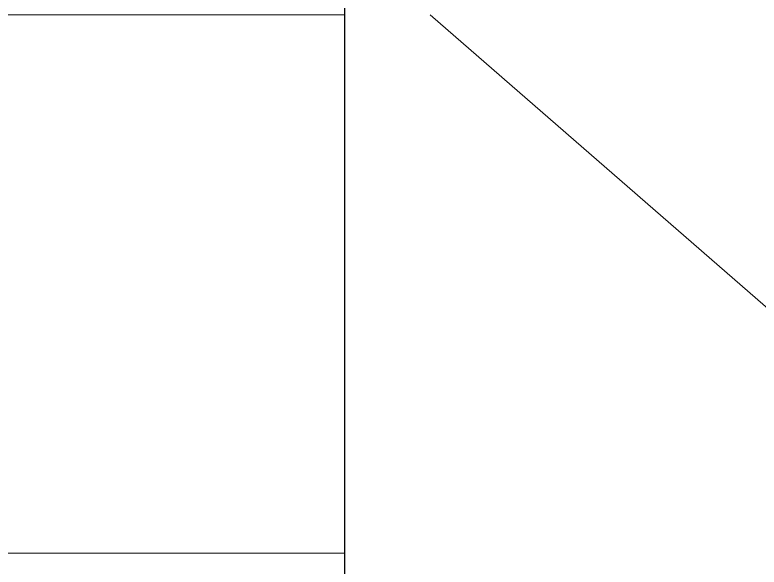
# Model space of a CAD drawing. Extents: x -82 to 113, y -82 to 93.
# Drawn here: x 6.7454 to 6.96, y 70.3494 to 70.5084 of the extents above; entities that cross this region are included whole.
import ezdxf

# ---------------------------------------------------------------- set-up
doc = ezdxf.new("R2010")
doc.units = 0
doc.header["$MEASUREMENT"] = 0
doc.linetypes.add('HIDDEN', pattern=[0.375, 0.25, -0.125])
doc.linetypes.add('SLD-Solid', pattern=[0])
doc.layers.get('0').update_dxf_attribs({"linetype": 'CONTINUOUS'})
for name, color, linetype in [('Ballons', 7, 'CONTINUOUS'), ('INERTIA', 7, 'CONTINUOUS'), ('VENT', 5, 'CONTINUOUS')]:
    doc.layers.add(name, color=color, linetype=linetype)

# ---------------------------------------------------------------- blocks, each defined once
blk = doc.blocks.new('NO 10 500')
at = {"color": 7, "linetype": 'SLD-Solid', "lineweight": 15}
blk.add_line((0.09887, 0.09494), (0, 0.18089), dxfattribs=at)
blk = doc.blocks.new('25194 x')
at = {"color": 7, "linetype": 'Continuous', "lineweight": 15}
for p, q in [((-0.25, 0), (0.25, 0)), ((-0.25, -0.188), (-0.25, 0))]:
    blk.add_line(p, q, dxfattribs=at)
at = {"color": 7, "linetype": 'HIDDEN', "lineweight": 0}
blk.add_line((-0.095, 0), (-0.095, -0.188), dxfattribs=at)
blk.add_line((-0.095, 0), (-0.095, -0.188), dxfattribs=at)
blk.add_line((-0.095, 0), (-0.095, -0.188), dxfattribs=at)
blk.add_line((-0.095, 0), (-0.095, -0.188), dxfattribs=at)
blk = doc.blocks.new('3203-1_Sash_Component')
blk.add_line((0.72224, 2.37998), (1.29244, 2.37998))
blk = doc.blocks.new('3203_Sash_Assembly')
blk.add_blockref('3203-1_Sash_Component', (0, 0))

msp = doc.modelspace()

# ---------------------------------------------------------------- block references
at = {"layer": 'Ballons', "xscale": -1, "rotation": 270}
msp.add_blockref('25194 x', (6.84041, 70.60343), dxfattribs=at)
at = {"layer": 'INERTIA', "rotation": 180}
msp.add_blockref('NO 10 500', (6.964, 70.60343), dxfattribs=at)
at = {"layer": 'VENT', "rotation": 270}
msp.add_blockref('3203_Sash_Assembly', (4.46044, 71.60166), dxfattribs=at)

doc.saveas('drawing.dxf')
